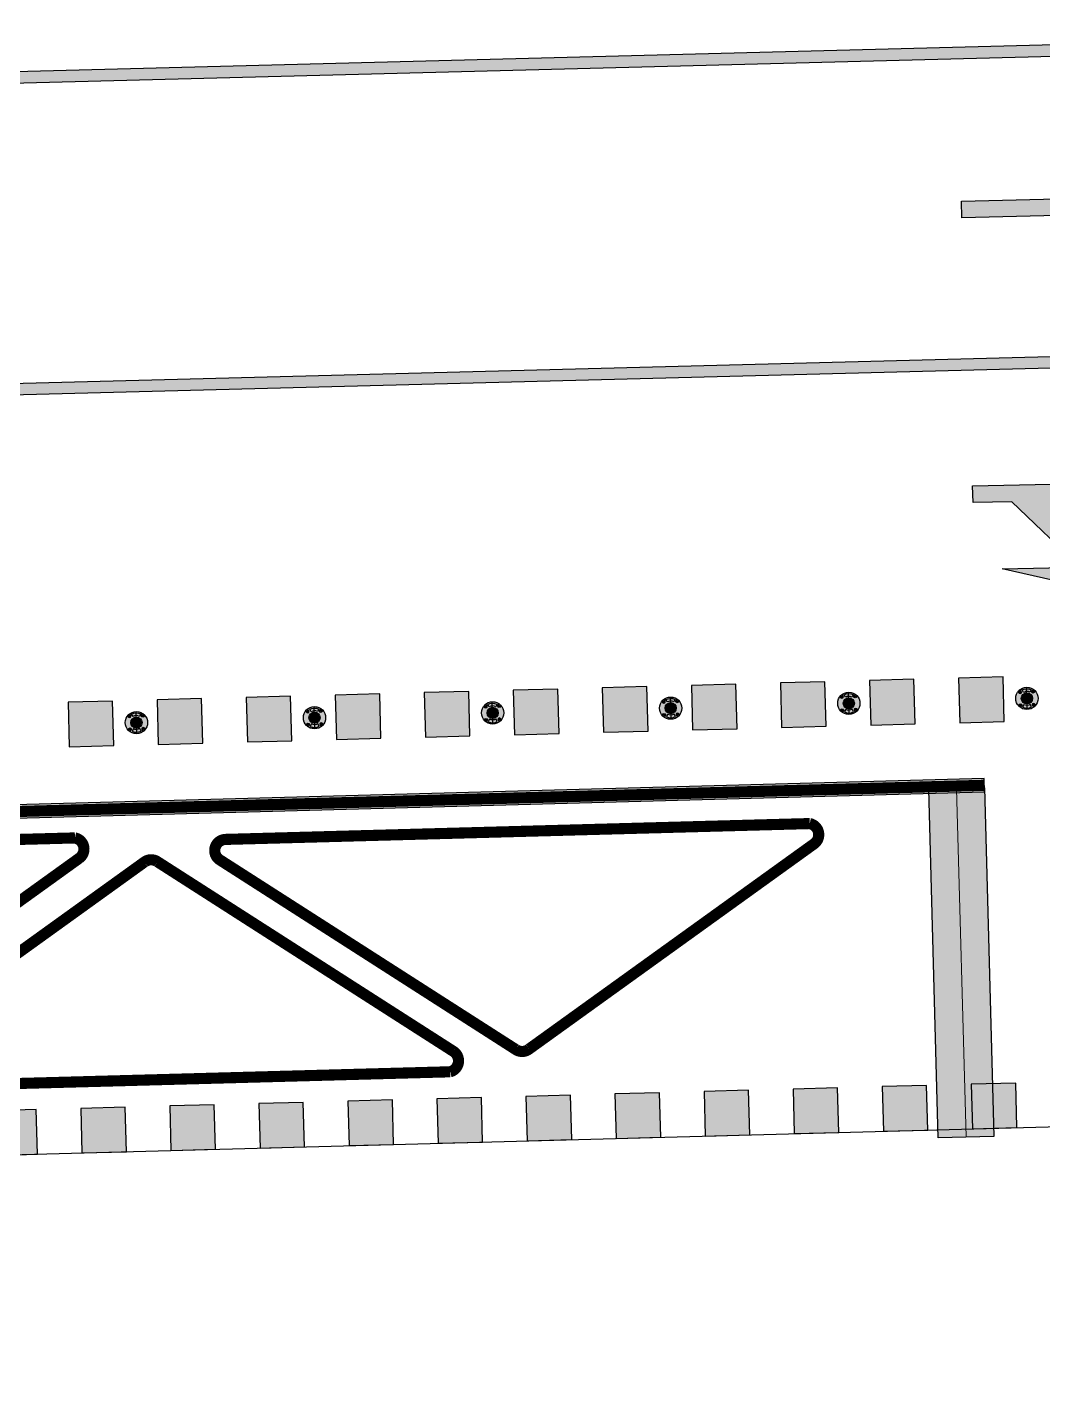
# Model space of a CAD drawing. Header units: metres. Extents: x 668617 to 675126, y 2286318 to 2293677.
# Drawn here: x 669579.27 to 669588.39, y 2287211.24 to 2287223.46 of the extents above; entities that cross this region are included whole.
import ezdxf

# ---------------------------------------------------------------- set-up
doc = ezdxf.new("R2010")
doc.units = ezdxf.units.M
doc.header["$MEASUREMENT"] = 0
for name, color, linetype in [('DMTG-B-CuadrosVerdes', 94, 'Continuous'), ('DMTG-M-VIALETON', 92, 'Continuous'), ('DMTG-PB-BANQUETAS', 251, 'Continuous'), ('DMTG-SH-FLECHA FRENTE', 252, 'Continuous'), ('DMTG-SH-FLECHA FRENTE DERECHA', 252, 'Continuous'), ('DMTG-SH-LINEA DISCONTINUA', 252, 'Continuous'), ('DMTG-SH-PARADA', 252, 'Continuous')]:
    doc.layers.add(name, color=color, linetype=linetype)

# ---------------------------------------------------------------- blocks, each defined once
blk = doc.blocks.new('*U207')
h = blk.add_hatch(color=252)
h.dxf.hatch_style = 1
h.paths.add_polyline_path([(-3.215, -19.968), (-3.095, -19.968), (-3.095, -5.468), (-3.133, -5.468), (-3.133, -4.969), (-3.215, -4.969)])
h = blk.add_hatch(color=252)
h.dxf.hatch_style = 1
h.paths.add_polyline_path([(0, -5.468), (0, -4.968), (-3.133, -4.968), (-3.133, -5.468)])
at = {"color": 252, "lineweight": 0}
for points in [[(-3.215, -4.969), (-3.215, -19.968)], [(-3.095, -4.969), (-3.095, -19.968)], [(0, -5.218), (-3.133, -5.218)]]:
    blk.add_lwpolyline(points, dxfattribs=at)
at = {"color": 252}
for points in [[(-3.095, -4.969), (-3.215, -4.969), (-3.215, -19.968), (-3.095, -19.968), (-3.095, -4.969)], [(0, -4.968), (0, -5.468), (-3.133, -5.468), (-3.133, -4.968), (0, -4.968)]]:
    blk.add_lwpolyline(points, dxfattribs=at)
at = {"color": 252, "lineweight": 0, "const_width": 0.1}
blk.add_lwpolyline([(-3.155, -4.969), (-3.155, -19.968)], dxfattribs=at)
at = {"color": 252, "const_width": 0.1}
for points in [[(-2.671, -6.511, 0.64959), (-2.854, -6.545), (-2.854, -11.793, 0.740696), (-2.671, -11.849), (-0.897, -9.239, 0.325184), (-0.897, -9.121), (-2.671, -6.511)], [(-0.896, -9.8, -0.64959), (-0.713, -9.834), (-0.713, -15.082, -0.740696), (-0.896, -15.138), (-2.67, -12.528, -0.325184), (-2.67, -12.41), (-0.896, -9.8)], [(-2.721, -13.111, 0.64959), (-2.904, -13.145), (-2.904, -18.393, 0.740696), (-2.721, -18.449), (-0.947, -15.839, 0.325184), (-0.947, -15.721), (-2.721, -13.111)]]:
    blk.add_lwpolyline(points, format="xyb", dxfattribs=at)
blk = doc.blocks.new('*U82')
blk.add_hatch(color=252).paths.add_polyline_path([(0, -0.05), (45, -0.05), (45, 0.05), (0, 0.05)])
blk.add_lwpolyline([(0, -0.05), (45, -0.05), (45, 0.05), (0, 0.05)], close=True)
blk = doc.blocks.new('*U60')
blk.add_hatch(color=252).paths.add_polyline_path([(-2.063, 9.788), (-2.438, 7.738), (-2.138, 7.738), (-2.138, 4.788), (-1.988, 4.788), (-1.988, 7.738), (-1.688, 7.738)])
at = {"color": 252}
blk.add_lwpolyline([(-2.063, 9.788), (-2.438, 7.738), (-2.138, 7.738), (-2.138, 4.788), (-1.988, 4.788), (-1.988, 7.738), (-1.688, 7.738), (-2.063, 9.788)], dxfattribs=at)
blk = doc.blocks.new('*U202')
blk.add_hatch(color=252).paths.add_polyline_path([(-2.662, 3.112), (-2.662, 2.762), (-2.812, 2.762), (-2.812, 5.712), (-3.112, 5.712), (-2.737, 7.762), (-2.362, 5.712), (-2.662, 5.712), (-2.662, 4.112), (-2.062, 4.712), (-2.062, 5.512), (-1.762, 4.212), (-2.062, 3.012), (-2.062, 3.712)])
at = {"color": 252}
blk.add_lwpolyline([(-2.662, 3.112), (-2.662, 2.762), (-2.812, 2.762), (-2.812, 5.712), (-3.112, 5.712), (-2.737, 7.762), (-2.362, 5.712), (-2.662, 5.712), (-2.662, 4.112), (-2.062, 4.712), (-2.062, 5.512), (-1.762, 4.212), (-2.062, 3.012), (-2.062, 3.712)], close=True, dxfattribs=at)
blk = doc.blocks.new('*U139')
h = blk.add_hatch(color=256)
h.dxf.hatch_style = 1
h.paths.add_polyline_path([(19.988, 3.633), (20.388, 3.633), (20.388, 4.033), (19.988, 4.033)])
h = blk.add_hatch(color=256)
h.dxf.hatch_style = 1
h.paths.add_polyline_path([(19.988, 3.633), (20.388, 3.633), (20.388, 4.033), (19.988, 4.033)])
h = blk.add_hatch(color=256)
h.dxf.hatch_style = 1
h.paths.add_polyline_path([(20.788, 3.632), (21.188, 3.632), (21.188, 4.032), (20.788, 4.032)])
h = blk.add_hatch(color=256)
h.dxf.hatch_style = 1
h.paths.add_polyline_path([(20.788, 3.632), (21.188, 3.632), (21.188, 4.032), (20.788, 4.032)])
h = blk.add_hatch(color=256)
h.dxf.hatch_style = 1
h.paths.add_polyline_path([(21.588, 3.632), (21.988, 3.631), (21.988, 4.031), (21.588, 4.032)])
h = blk.add_hatch(color=256)
h.dxf.hatch_style = 1
h.paths.add_polyline_path([(21.588, 3.632), (21.988, 3.631), (21.988, 4.031), (21.588, 4.032)])
h = blk.add_hatch(color=256)
h.dxf.hatch_style = 1
h.paths.add_polyline_path([(22.388, 3.631), (22.788, 3.631), (22.788, 4.031), (22.388, 4.031)])
h = blk.add_hatch(color=256)
h.dxf.hatch_style = 1
h.paths.add_polyline_path([(22.388, 3.631), (22.788, 3.631), (22.788, 4.031), (22.388, 4.031)])
h = blk.add_hatch(color=256)
h.dxf.hatch_style = 1
h.paths.add_polyline_path([(23.188, 3.63), (23.588, 3.63), (23.588, 4.03), (23.188, 4.03)])
h = blk.add_hatch(color=256)
h.dxf.hatch_style = 1
h.paths.add_polyline_path([(23.188, 3.63), (23.588, 3.63), (23.588, 4.03), (23.188, 4.03)])
h = blk.add_hatch(color=256)
h.dxf.hatch_style = 1
h.paths.add_polyline_path([(23.988, 3.63), (24.388, 3.629), (24.388, 4.029), (23.988, 4.03)])
h = blk.add_hatch(color=256)
h.dxf.hatch_style = 1
h.paths.add_polyline_path([(23.988, 3.63), (24.388, 3.629), (24.388, 4.029), (23.988, 4.03)])
h = blk.add_hatch(color=256)
h.dxf.hatch_style = 1
h.paths.add_polyline_path([(24.788, 3.629), (25.188, 3.629), (25.188, 4.029), (24.788, 4.029)])
h = blk.add_hatch(color=256)
h.dxf.hatch_style = 1
h.paths.add_polyline_path([(24.788, 3.629), (25.188, 3.629), (25.188, 4.029), (24.788, 4.029)])
h = blk.add_hatch(color=256)
h.dxf.hatch_style = 1
h.paths.add_polyline_path([(25.588, 3.628), (25.988, 3.628), (25.988, 4.028), (25.588, 4.028)])
h = blk.add_hatch(color=256)
h.dxf.hatch_style = 1
h.paths.add_polyline_path([(25.588, 3.628), (25.988, 3.628), (25.988, 4.028), (25.588, 4.028)])
h = blk.add_hatch(color=256)
h.dxf.hatch_style = 1
h.paths.add_polyline_path([(26.388, 3.628), (26.788, 3.627), (26.788, 4.027), (26.388, 4.028)])
h = blk.add_hatch(color=256)
h.dxf.hatch_style = 1
h.paths.add_polyline_path([(26.388, 3.628), (26.788, 3.627), (26.788, 4.027), (26.388, 4.028)])
h = blk.add_hatch(color=256)
h.dxf.hatch_style = 1
h.paths.add_polyline_path([(27.188, 3.627), (27.588, 3.627), (27.588, 4.027), (27.188, 4.027)])
h = blk.add_hatch(color=256)
h.dxf.hatch_style = 1
h.paths.add_polyline_path([(27.188, 3.627), (27.588, 3.627), (27.588, 4.027), (27.188, 4.027)])
h = blk.add_hatch(color=256)
h.dxf.hatch_style = 1
h.paths.add_polyline_path([(27.988, 3.626), (28.388, 3.626), (28.388, 4.026), (27.988, 4.026)])
h = blk.add_hatch(color=256)
h.dxf.hatch_style = 1
h.paths.add_polyline_path([(27.988, 3.626), (28.388, 3.626), (28.388, 4.026), (27.988, 4.026)])
h = blk.add_hatch(color=256)
h.dxf.hatch_style = 1
h.paths.add_polyline_path([(19.2, -0.016), (19.6, -0.016), (19.6, 0.384), (19.2, 0.384)])
h = blk.add_hatch(color=256)
h.dxf.hatch_style = 1
h.paths.add_polyline_path([(19.2, -0.016), (19.6, -0.016), (19.6, 0.384), (19.2, 0.384)])
h = blk.add_hatch(color=256)
h.dxf.hatch_style = 1
h.paths.add_polyline_path([(20, -0.016), (20.4, -0.017), (20.4, 0.383), (20, 0.384)])
h = blk.add_hatch(color=256)
h.dxf.hatch_style = 1
h.paths.add_polyline_path([(20, -0.016), (20.4, -0.017), (20.4, 0.383), (20, 0.384)])
h = blk.add_hatch(color=256)
h.dxf.hatch_style = 1
h.paths.add_polyline_path([(20.8, -0.017), (21.2, -0.017), (21.2, 0.383), (20.8, 0.383)])
h = blk.add_hatch(color=256)
h.dxf.hatch_style = 1
h.paths.add_polyline_path([(20.8, -0.017), (21.2, -0.017), (21.2, 0.383), (20.8, 0.383)])
h = blk.add_hatch(color=256)
h.dxf.hatch_style = 1
h.paths.add_polyline_path([(21.6, -0.018), (22, -0.018), (22, 0.382), (21.6, 0.382)])
h = blk.add_hatch(color=256)
h.dxf.hatch_style = 1
h.paths.add_polyline_path([(21.6, -0.018), (22, -0.018), (22, 0.382), (21.6, 0.382)])
h = blk.add_hatch(color=256)
h.dxf.hatch_style = 1
h.paths.add_polyline_path([(22.4, -0.018), (22.8, -0.019), (22.8, 0.381), (22.4, 0.382)])
h = blk.add_hatch(color=256)
h.dxf.hatch_style = 1
h.paths.add_polyline_path([(22.4, -0.018), (22.8, -0.019), (22.8, 0.381), (22.4, 0.382)])
h = blk.add_hatch(color=256)
h.dxf.hatch_style = 1
h.paths.add_polyline_path([(23.2, -0.019), (23.6, -0.019), (23.6, 0.381), (23.2, 0.381)])
h = blk.add_hatch(color=256)
h.dxf.hatch_style = 1
h.paths.add_polyline_path([(23.2, -0.019), (23.6, -0.019), (23.6, 0.381), (23.2, 0.381)])
h = blk.add_hatch(color=256)
h.dxf.hatch_style = 1
h.paths.add_polyline_path([(24, -0.02), (24.4, -0.02), (24.4, 0.38), (24, 0.38)])
h = blk.add_hatch(color=256)
h.dxf.hatch_style = 1
h.paths.add_polyline_path([(24, -0.02), (24.4, -0.02), (24.4, 0.38), (24, 0.38)])
h = blk.add_hatch(color=256)
h.dxf.hatch_style = 1
h.paths.add_polyline_path([(24.8, -0.02), (25.2, -0.021), (25.2, 0.379), (24.8, 0.38)])
h = blk.add_hatch(color=256)
h.dxf.hatch_style = 1
h.paths.add_polyline_path([(24.8, -0.02), (25.2, -0.021), (25.2, 0.379), (24.8, 0.38)])
h = blk.add_hatch(color=256)
h.dxf.hatch_style = 1
h.paths.add_polyline_path([(25.6, -0.021), (26, -0.021), (26, 0.379), (25.6, 0.379)])
h = blk.add_hatch(color=256)
h.dxf.hatch_style = 1
h.paths.add_polyline_path([(25.6, -0.021), (26, -0.021), (26, 0.379), (25.6, 0.379)])
h = blk.add_hatch(color=256)
h.dxf.hatch_style = 1
h.paths.add_polyline_path([(26.4, -0.022), (26.8, -0.022), (26.8, 0.378), (26.4, 0.378)])
h = blk.add_hatch(color=256)
h.dxf.hatch_style = 1
h.paths.add_polyline_path([(26.4, -0.022), (26.8, -0.022), (26.8, 0.378), (26.4, 0.378)])
h = blk.add_hatch(color=256)
h.dxf.hatch_style = 1
h.paths.add_polyline_path([(27.2, -0.022), (27.6, -0.023), (27.6, 0.377), (27.2, 0.378)])
h = blk.add_hatch(color=256)
h.dxf.hatch_style = 1
h.paths.add_polyline_path([(27.2, -0.022), (27.6, -0.023), (27.6, 0.377), (27.2, 0.378)])
h = blk.add_hatch(color=256)
h.dxf.hatch_style = 1
h.paths.add_polyline_path([(28, -0.023), (28.4, -0.023), (28.4, 0.377), (28, 0.377)])
h = blk.add_hatch(color=256)
h.dxf.hatch_style = 1
h.paths.add_polyline_path([(28, -0.023), (28.4, -0.023), (28.4, 0.377), (28, 0.377)])
for points in [[(19.988, 3.633), (20.388, 3.633), (20.388, 4.033), (19.988, 4.033)], [(19.988, 3.633), (20.388, 3.633), (20.388, 4.033), (19.988, 4.033)], [(20.788, 3.632), (21.188, 3.632), (21.188, 4.032), (20.788, 4.032)], [(20.788, 3.632), (21.188, 3.632), (21.188, 4.032), (20.788, 4.032)], [(21.588, 3.632), (21.988, 3.631), (21.988, 4.031), (21.588, 4.032)], [(21.588, 3.632), (21.988, 3.631), (21.988, 4.031), (21.588, 4.032)], [(22.388, 3.631), (22.788, 3.631), (22.788, 4.031), (22.388, 4.031)], [(22.388, 3.631), (22.788, 3.631), (22.788, 4.031), (22.388, 4.031)], [(23.188, 3.63), (23.588, 3.63), (23.588, 4.03), (23.188, 4.03)], [(23.188, 3.63), (23.588, 3.63), (23.588, 4.03), (23.188, 4.03)], [(23.988, 3.63), (24.388, 3.629), (24.388, 4.029), (23.988, 4.03)], [(23.988, 3.63), (24.388, 3.629), (24.388, 4.029), (23.988, 4.03)], [(24.788, 3.629), (25.188, 3.629), (25.188, 4.029), (24.788, 4.029)], [(24.788, 3.629), (25.188, 3.629), (25.188, 4.029), (24.788, 4.029)], [(25.588, 3.628), (25.988, 3.628), (25.988, 4.028), (25.588, 4.028)], [(25.588, 3.628), (25.988, 3.628), (25.988, 4.028), (25.588, 4.028)], [(26.388, 3.628), (26.788, 3.627), (26.788, 4.027), (26.388, 4.028)], [(26.388, 3.628), (26.788, 3.627), (26.788, 4.027), (26.388, 4.028)], [(27.188, 3.627), (27.588, 3.627), (27.588, 4.027), (27.188, 4.027)], [(27.188, 3.627), (27.588, 3.627), (27.588, 4.027), (27.188, 4.027)], [(27.988, 3.626), (28.388, 3.626), (28.388, 4.026), (27.988, 4.026)], [(27.988, 3.626), (28.388, 3.626), (28.388, 4.026), (27.988, 4.026)], [(19.2, -0.016), (19.6, -0.016), (19.6, 0.384), (19.2, 0.384)], [(19.2, -0.016), (19.6, -0.016), (19.6, 0.384), (19.2, 0.384)], [(20, -0.016), (20.4, -0.017), (20.4, 0.383), (20, 0.384)], [(20, -0.016), (20.4, -0.017), (20.4, 0.383), (20, 0.384)], [(20.8, -0.017), (21.2, -0.017), (21.2, 0.383), (20.8, 0.383)], [(20.8, -0.017), (21.2, -0.017), (21.2, 0.383), (20.8, 0.383)], [(21.6, -0.018), (22, -0.018), (22, 0.382), (21.6, 0.382)], [(21.6, -0.018), (22, -0.018), (22, 0.382), (21.6, 0.382)], [(22.4, -0.018), (22.8, -0.019), (22.8, 0.381), (22.4, 0.382)], [(22.4, -0.018), (22.8, -0.019), (22.8, 0.381), (22.4, 0.382)], [(23.2, -0.019), (23.6, -0.019), (23.6, 0.381), (23.2, 0.381)], [(23.2, -0.019), (23.6, -0.019), (23.6, 0.381), (23.2, 0.381)], [(24, -0.02), (24.4, -0.02), (24.4, 0.38), (24, 0.38)], [(24, -0.02), (24.4, -0.02), (24.4, 0.38), (24, 0.38)], [(24.8, -0.02), (25.2, -0.021), (25.2, 0.379), (24.8, 0.38)], [(24.8, -0.02), (25.2, -0.021), (25.2, 0.379), (24.8, 0.38)], [(25.6, -0.021), (26, -0.021), (26, 0.379), (25.6, 0.379)], [(25.6, -0.021), (26, -0.021), (26, 0.379), (25.6, 0.379)], [(26.4, -0.022), (26.8, -0.022), (26.8, 0.378), (26.4, 0.378)], [(26.4, -0.022), (26.8, -0.022), (26.8, 0.378), (26.4, 0.378)], [(27.2, -0.022), (27.6, -0.023), (27.6, 0.377), (27.2, 0.378)], [(27.2, -0.022), (27.6, -0.023), (27.6, 0.377), (27.2, 0.378)], [(28, -0.023), (28.4, -0.023), (28.4, 0.377), (28, 0.377)], [(28, -0.023), (28.4, -0.023), (28.4, 0.377), (28, 0.377)]]:
    blk.add_lwpolyline(points, close=True)
blk = doc.blocks.new('*U211')
at = {"true_color": 0x58ba48}
h = blk.add_hatch(color=85, dxfattribs=at)
h.dxf.hatch_style = 1
h.paths.add_polyline_path([(50.1, 12.331, 1), (50.2, 12.331, 1)], flags=0)
h.paths.add_polyline_path([(50.099, 12.399), (50.088, 12.41, 0.062746), (50.071, 12.393), (50.081, 12.382, 0.413879), (50.099, 12.382, 0.414549)], flags=17)
h.paths.add_polyline_path([(50.096, 12.391, -1), (50.084, 12.391, -1)], flags=16)
h.paths.add_polyline_path([(50.1, 12.331, 1), (50.2, 12.331, 1)], flags=16)
h.paths.add_polyline_path([(50.211, 12.41), (50.2, 12.399, 0.413879), (50.2, 12.382, 0.414549), (50.218, 12.382), (50.229, 12.392, 0.062746)], flags=17)
h.paths.add_polyline_path([(50.215, 12.39, -1), (50.203, 12.39, -1)], flags=16)
h.paths.add_polyline_path([(50.229, 12.27), (50.218, 12.281, 0.413879), (50.2, 12.281, 0.414549), (50.2, 12.263), (50.211, 12.252, 0.062746)], flags=17)
h.paths.add_polyline_path([(50.203, 12.272, -1), (50.215, 12.272, -1)], flags=16)
h.paths.add_polyline_path([(50.099, 12.281, 0.414549), (50.081, 12.281), (50.071, 12.27, 0.062746), (50.088, 12.252), (50.099, 12.263, 0.413879)], flags=17)
h.paths.add_polyline_path([(50.084, 12.272, -1), (50.096, 12.272, -1)], flags=16)
h.paths.add_polyline_path([(50.229, 12.392), (50.218, 12.382, -0.414549), (50.2, 12.382, -0.413879), (50.2, 12.399), (50.211, 12.41, 0.342564), (50.088, 12.41), (50.099, 12.399, -0.414549), (50.099, 12.382, -0.413879), (50.081, 12.382), (50.071, 12.393, 0.166532), (50.05, 12.331, 0.166532), (50.071, 12.27), (50.081, 12.281, -0.414549), (50.099, 12.281, -0.413879), (50.099, 12.263), (50.088, 12.252, 0.342564), (50.211, 12.252), (50.2, 12.263, -0.414549), (50.2, 12.281, -0.413879), (50.218, 12.281), (50.229, 12.27, 0.166532), (50.25, 12.331, 0.166532)])
h.paths.add_polyline_path([(50.2, 12.331, -1), (50.1, 12.331, -1)], flags=0)
h.paths.add_polyline_path([(50.179, 12.386, 0.245947), (50.121, 12.387), (50.109, 12.409, -0.245947), (50.19, 12.409)], flags=16)
h.paths.add_polyline_path([(50.179, 12.276), (50.19, 12.254, -0.245947), (50.109, 12.254), (50.121, 12.276, 0.245947)], flags=16)
h = blk.add_hatch(color=85, dxfattribs=at)
h.dxf.hatch_style = 1
h.paths.add_polyline_path([(50.1, 12.331, 1), (50.2, 12.331, 1)])
at = {"true_color": 0xc7c8ca}
h = blk.add_hatch(color=9, dxfattribs=at)
h.dxf.hatch_style = 1
h.paths.add_polyline_path([(50.19, 12.409, 0.245947), (50.109, 12.409), (50.121, 12.387, -0.245947), (50.179, 12.386)])
h.paths.add_polyline_path([(50.19, 12.254), (50.179, 12.276, -0.245947), (50.121, 12.276), (50.109, 12.254, 0.245947)])
at = {"true_color": 0x58ba48}
h = blk.add_hatch(color=85, dxfattribs=at)
h.dxf.hatch_style = 1
h.paths.add_polyline_path([(51.7, 12.33, 1), (51.8, 12.33, 1)], flags=0)
h.paths.add_polyline_path([(51.699, 12.398), (51.688, 12.409, 0.062746), (51.671, 12.391), (51.681, 12.38, 0.413879), (51.699, 12.38, 0.414549)], flags=17)
h.paths.add_polyline_path([(51.696, 12.389, -1), (51.684, 12.389, -1)], flags=16)
h.paths.add_polyline_path([(51.7, 12.33, 1), (51.8, 12.33, 1)], flags=16)
h.paths.add_polyline_path([(51.811, 12.409), (51.8, 12.398, 0.413879), (51.8, 12.38, 0.414549), (51.818, 12.38), (51.829, 12.391, 0.062746)], flags=17)
h.paths.add_polyline_path([(51.815, 12.389, -1), (51.803, 12.389, -1)], flags=16)
h.paths.add_polyline_path([(51.829, 12.268), (51.818, 12.279, 0.413879), (51.8, 12.279, 0.414549), (51.8, 12.262), (51.811, 12.251, 0.062746)], flags=17)
h.paths.add_polyline_path([(51.803, 12.27, -1), (51.815, 12.27, -1)], flags=16)
h.paths.add_polyline_path([(51.699, 12.279, 0.414549), (51.681, 12.279), (51.671, 12.269, 0.062746), (51.688, 12.251), (51.699, 12.262, 0.413879)], flags=17)
h.paths.add_polyline_path([(51.684, 12.271, -1), (51.696, 12.271, -1)], flags=16)
h.paths.add_polyline_path([(51.829, 12.391), (51.818, 12.38, -0.414549), (51.8, 12.38, -0.413879), (51.8, 12.398), (51.811, 12.409, 0.342564), (51.688, 12.409), (51.699, 12.398, -0.414549), (51.699, 12.38, -0.413879), (51.681, 12.38), (51.671, 12.391, 0.166532), (51.65, 12.33, 0.166532), (51.671, 12.269), (51.681, 12.279, -0.414549), (51.699, 12.279, -0.413879), (51.699, 12.262), (51.688, 12.251, 0.342564), (51.811, 12.251), (51.8, 12.262, -0.414549), (51.8, 12.279, -0.413879), (51.818, 12.279), (51.829, 12.268, 0.166532), (51.85, 12.33, 0.166532)])
h.paths.add_polyline_path([(51.8, 12.33, -1), (51.7, 12.33, -1)], flags=0)
h.paths.add_polyline_path([(51.779, 12.385, 0.245947), (51.721, 12.385), (51.709, 12.407, -0.245947), (51.79, 12.407)], flags=16)
h.paths.add_polyline_path([(51.779, 12.274), (51.79, 12.252, -0.245947), (51.709, 12.252), (51.721, 12.275, 0.245947)], flags=16)
h = blk.add_hatch(color=85, dxfattribs=at)
h.dxf.hatch_style = 1
h.paths.add_polyline_path([(51.7, 12.33, 1), (51.8, 12.33, 1)])
at = {"true_color": 0xc7c8ca}
h = blk.add_hatch(color=9, dxfattribs=at)
h.dxf.hatch_style = 1
h.paths.add_polyline_path([(51.79, 12.407, 0.245947), (51.709, 12.407), (51.721, 12.385, -0.245947), (51.779, 12.385)])
h.paths.add_polyline_path([(51.79, 12.252), (51.779, 12.274, -0.245947), (51.721, 12.275), (51.709, 12.252, 0.245947)])
at = {"true_color": 0x58ba48}
h = blk.add_hatch(color=85, dxfattribs=at)
h.dxf.hatch_style = 1
h.paths.add_polyline_path([(53.3, 12.329, 1), (53.4, 12.329, 1)], flags=0)
h.paths.add_polyline_path([(53.299, 12.397), (53.288, 12.408, 0.062746), (53.271, 12.39), (53.281, 12.379, 0.413879), (53.299, 12.379, 0.414549)], flags=17)
h.paths.add_polyline_path([(53.296, 12.388, -1), (53.284, 12.388, -1)], flags=16)
h.paths.add_polyline_path([(53.3, 12.329, 1), (53.4, 12.329, 1)], flags=16)
h.paths.add_polyline_path([(53.411, 12.408), (53.4, 12.397, 0.413879), (53.4, 12.379, 0.414549), (53.418, 12.379), (53.429, 12.39, 0.062746)], flags=17)
h.paths.add_polyline_path([(53.415, 12.388, -1), (53.403, 12.388, -1)], flags=16)
h.paths.add_polyline_path([(53.429, 12.267), (53.418, 12.278, 0.413879), (53.4, 12.278, 0.414549), (53.4, 12.26), (53.411, 12.25, 0.062746)], flags=17)
h.paths.add_polyline_path([(53.403, 12.269, -1), (53.415, 12.269, -1)], flags=16)
h.paths.add_polyline_path([(53.299, 12.278, 0.414549), (53.281, 12.278), (53.271, 12.267, 0.062746), (53.288, 12.25), (53.299, 12.26, 0.413879)], flags=17)
h.paths.add_polyline_path([(53.284, 12.269, -1), (53.296, 12.269, -1)], flags=16)
h.paths.add_polyline_path([(53.429, 12.39), (53.418, 12.379, -0.414549), (53.4, 12.379, -0.413879), (53.4, 12.397), (53.411, 12.408, 0.342564), (53.288, 12.408), (53.299, 12.397, -0.414549), (53.299, 12.379, -0.413879), (53.281, 12.379), (53.271, 12.39, 0.166532), (53.25, 12.329, 0.166532), (53.271, 12.267), (53.281, 12.278, -0.414549), (53.299, 12.278, -0.413879), (53.299, 12.26), (53.288, 12.25, 0.342564), (53.411, 12.25), (53.4, 12.26, -0.414549), (53.4, 12.278, -0.413879), (53.418, 12.278), (53.429, 12.267, 0.166532), (53.45, 12.329, 0.166532)])
h.paths.add_polyline_path([(53.4, 12.329, -1), (53.3, 12.329, -1)], flags=0)
h.paths.add_polyline_path([(53.379, 12.384, 0.245947), (53.321, 12.384), (53.309, 12.406, -0.245947), (53.39, 12.406)], flags=16)
h.paths.add_polyline_path([(53.379, 12.273), (53.39, 12.251, -0.245947), (53.309, 12.251), (53.321, 12.273, 0.245947)], flags=16)
h = blk.add_hatch(color=85, dxfattribs=at)
h.dxf.hatch_style = 1
h.paths.add_polyline_path([(53.3, 12.329, 1), (53.4, 12.329, 1)])
at = {"true_color": 0xc7c8ca}
h = blk.add_hatch(color=9, dxfattribs=at)
h.dxf.hatch_style = 1
h.paths.add_polyline_path([(53.39, 12.406, 0.245947), (53.309, 12.406), (53.321, 12.384, -0.245947), (53.379, 12.384)])
h.paths.add_polyline_path([(53.39, 12.251), (53.379, 12.273, -0.245947), (53.321, 12.273), (53.309, 12.251, 0.245947)])
at = {"true_color": 0x58ba48}
h = blk.add_hatch(color=85, dxfattribs=at)
h.dxf.hatch_style = 1
h.paths.add_polyline_path([(54.9, 12.327, 1), (55, 12.327, 1)], flags=0)
h.paths.add_polyline_path([(54.899, 12.396), (54.888, 12.406, 0.062746), (54.871, 12.389), (54.881, 12.378, 0.413879), (54.899, 12.378, 0.414549)], flags=17)
h.paths.add_polyline_path([(54.896, 12.387, -1), (54.884, 12.387, -1)], flags=16)
h.paths.add_polyline_path([(54.9, 12.327, 1), (55, 12.327, 1)], flags=16)
h.paths.add_polyline_path([(55.011, 12.406), (55, 12.395, 0.413879), (55, 12.378, 0.414549), (55.018, 12.378), (55.029, 12.389, 0.062746)], flags=17)
h.paths.add_polyline_path([(55.015, 12.387, -1), (55.003, 12.387, -1)], flags=16)
h.paths.add_polyline_path([(55.029, 12.266), (55.018, 12.277, 0.413879), (55, 12.277, 0.414549), (55, 12.259), (55.011, 12.248, 0.062746)], flags=17)
h.paths.add_polyline_path([(55.003, 12.268, -1), (55.015, 12.268, -1)], flags=16)
h.paths.add_polyline_path([(54.899, 12.277, 0.414549), (54.881, 12.277), (54.871, 12.266, 0.062746), (54.888, 12.248), (54.899, 12.259, 0.413879)], flags=17)
h.paths.add_polyline_path([(54.884, 12.268, -1), (54.896, 12.268, -1)], flags=16)
h.paths.add_polyline_path([(55.029, 12.389), (55.018, 12.378, -0.414549), (55, 12.378, -0.413879), (55, 12.395), (55.011, 12.406, 0.342564), (54.888, 12.406), (54.899, 12.396, -0.414549), (54.899, 12.378, -0.413879), (54.881, 12.378), (54.871, 12.389, 0.166532), (54.85, 12.327, 0.166532), (54.871, 12.266), (54.881, 12.277, -0.414549), (54.899, 12.277, -0.413879), (54.899, 12.259), (54.888, 12.248, 0.342564), (55.011, 12.248), (55, 12.259, -0.414549), (55, 12.277, -0.413879), (55.018, 12.277), (55.029, 12.266, 0.166532), (55.05, 12.327, 0.166532)])
h.paths.add_polyline_path([(55, 12.327, -1), (54.9, 12.327, -1)], flags=0)
h.paths.add_polyline_path([(54.979, 12.383, 0.245947), (54.921, 12.383), (54.909, 12.405, -0.245947), (54.99, 12.405)], flags=16)
h.paths.add_polyline_path([(54.979, 12.272), (54.99, 12.25, -0.245947), (54.909, 12.25), (54.921, 12.272, 0.245947)], flags=16)
h = blk.add_hatch(color=85, dxfattribs=at)
h.dxf.hatch_style = 1
h.paths.add_polyline_path([(54.9, 12.327, 1), (55, 12.327, 1)])
at = {"true_color": 0xc7c8ca}
h = blk.add_hatch(color=9, dxfattribs=at)
h.dxf.hatch_style = 1
h.paths.add_polyline_path([(54.99, 12.405, 0.245947), (54.909, 12.405), (54.921, 12.383, -0.245947), (54.979, 12.383)])
h.paths.add_polyline_path([(54.99, 12.25), (54.979, 12.272, -0.245947), (54.921, 12.272), (54.909, 12.25, 0.245947)])
at = {"true_color": 0x58ba48}
h = blk.add_hatch(color=85, dxfattribs=at)
h.dxf.hatch_style = 1
h.paths.add_polyline_path([(56.5, 12.326, 1), (56.6, 12.326, 1)], flags=0)
h.paths.add_polyline_path([(56.499, 12.394), (56.488, 12.405, 0.062746), (56.471, 12.387), (56.481, 12.377, 0.413879), (56.499, 12.377, 0.414549)], flags=17)
h.paths.add_polyline_path([(56.496, 12.385, -1), (56.484, 12.385, -1)], flags=16)
h.paths.add_polyline_path([(56.5, 12.326, 1), (56.6, 12.326, 1)], flags=16)
h.paths.add_polyline_path([(56.611, 12.405), (56.6, 12.394, 0.413879), (56.6, 12.377, 0.414549), (56.618, 12.377), (56.629, 12.387, 0.062746)], flags=17)
h.paths.add_polyline_path([(56.615, 12.385, -1), (56.603, 12.385, -1)], flags=16)
h.paths.add_polyline_path([(56.629, 12.265), (56.618, 12.275, 0.413879), (56.6, 12.275, 0.414549), (56.6, 12.258), (56.611, 12.247, 0.062746)], flags=17)
h.paths.add_polyline_path([(56.603, 12.267, -1), (56.615, 12.267, -1)], flags=16)
h.paths.add_polyline_path([(56.499, 12.275, 0.414549), (56.481, 12.275), (56.471, 12.265, 0.062746), (56.488, 12.247), (56.499, 12.258, 0.413879)], flags=17)
h.paths.add_polyline_path([(56.484, 12.267, -1), (56.496, 12.267, -1)], flags=16)
h.paths.add_polyline_path([(56.629, 12.387), (56.618, 12.377, -0.414549), (56.6, 12.377, -0.413879), (56.6, 12.394), (56.611, 12.405, 0.342564), (56.488, 12.405), (56.499, 12.394, -0.414549), (56.499, 12.377, -0.413879), (56.481, 12.377), (56.471, 12.387, 0.166532), (56.45, 12.326, 0.166532), (56.471, 12.265), (56.481, 12.275, -0.414549), (56.499, 12.275, -0.413879), (56.499, 12.258), (56.488, 12.247, 0.342564), (56.611, 12.247), (56.6, 12.258, -0.414549), (56.6, 12.275, -0.413879), (56.618, 12.275), (56.629, 12.265, 0.166532), (56.65, 12.326, 0.166532)])
h.paths.add_polyline_path([(56.6, 12.326, -1), (56.5, 12.326, -1)], flags=0)
h.paths.add_polyline_path([(56.579, 12.381, 0.245947), (56.521, 12.381), (56.509, 12.404, -0.245947), (56.59, 12.403)], flags=16)
h.paths.add_polyline_path([(56.579, 12.271), (56.59, 12.248, -0.245947), (56.509, 12.249), (56.521, 12.271, 0.245947)], flags=16)
h = blk.add_hatch(color=85, dxfattribs=at)
h.dxf.hatch_style = 1
h.paths.add_polyline_path([(56.5, 12.326, 1), (56.6, 12.326, 1)])
at = {"true_color": 0xc7c8ca}
h = blk.add_hatch(color=9, dxfattribs=at)
h.dxf.hatch_style = 1
h.paths.add_polyline_path([(56.59, 12.403, 0.245947), (56.509, 12.404), (56.521, 12.381, -0.245947), (56.579, 12.381)])
h.paths.add_polyline_path([(56.59, 12.248), (56.579, 12.271, -0.245947), (56.521, 12.271), (56.509, 12.249, 0.245947)])
at = {"true_color": 0x58ba48}
h = blk.add_hatch(color=85, dxfattribs=at)
h.dxf.hatch_style = 1
h.paths.add_polyline_path([(58.1, 12.325, 1), (58.2, 12.325, 1)], flags=0)
h.paths.add_polyline_path([(58.099, 12.393), (58.088, 12.404, 0.062746), (58.071, 12.386), (58.081, 12.375, 0.413879), (58.099, 12.375, 0.414549)], flags=17)
h.paths.add_polyline_path([(58.096, 12.384, -1), (58.084, 12.384, -1)], flags=16)
h.paths.add_polyline_path([(58.1, 12.325, 1), (58.2, 12.325, 1)], flags=16)
h.paths.add_polyline_path([(58.211, 12.404), (58.2, 12.393, 0.413879), (58.2, 12.375, 0.414549), (58.218, 12.375), (58.229, 12.386, 0.062746)], flags=17)
h.paths.add_polyline_path([(58.215, 12.384, -1), (58.203, 12.384, -1)], flags=16)
h.paths.add_polyline_path([(58.229, 12.263), (58.218, 12.274, 0.413879), (58.2, 12.274, 0.414549), (58.2, 12.256), (58.211, 12.246, 0.062746)], flags=17)
h.paths.add_polyline_path([(58.203, 12.265, -1), (58.215, 12.265, -1)], flags=16)
h.paths.add_polyline_path([(58.099, 12.274, 0.414549), (58.081, 12.274), (58.071, 12.263, 0.062746), (58.088, 12.246), (58.099, 12.257, 0.413879)], flags=17)
h.paths.add_polyline_path([(58.084, 12.265, -1), (58.096, 12.265, -1)], flags=16)
h.paths.add_polyline_path([(58.229, 12.386), (58.218, 12.375, -0.414549), (58.2, 12.375, -0.413879), (58.2, 12.393), (58.211, 12.404, 0.342564), (58.088, 12.404), (58.099, 12.393, -0.414549), (58.099, 12.375, -0.413879), (58.081, 12.375), (58.071, 12.386, 0.166532), (58.05, 12.325, 0.166532), (58.071, 12.263), (58.081, 12.274, -0.414549), (58.099, 12.274, -0.413879), (58.099, 12.257), (58.088, 12.246, 0.342564), (58.211, 12.246), (58.2, 12.256, -0.414549), (58.2, 12.274, -0.413879), (58.218, 12.274), (58.229, 12.263, 0.166532), (58.25, 12.325, 0.166532)])
h.paths.add_polyline_path([(58.2, 12.325, -1), (58.1, 12.325, -1)], flags=0)
h.paths.add_polyline_path([(58.179, 12.38, 0.245947), (58.121, 12.38), (58.109, 12.402, -0.245947), (58.19, 12.402)], flags=16)
h.paths.add_polyline_path([(58.179, 12.269), (58.19, 12.247, -0.245947), (58.109, 12.247), (58.121, 12.269, 0.245947)], flags=16)
h = blk.add_hatch(color=85, dxfattribs=at)
h.dxf.hatch_style = 1
h.paths.add_polyline_path([(58.1, 12.325, 1), (58.2, 12.325, 1)])
at = {"true_color": 0xc7c8ca}
h = blk.add_hatch(color=9, dxfattribs=at)
h.dxf.hatch_style = 1
h.paths.add_polyline_path([(58.19, 12.402, 0.245947), (58.109, 12.402), (58.121, 12.38, -0.245947), (58.179, 12.38)])
h.paths.add_polyline_path([(58.19, 12.247), (58.179, 12.269, -0.245947), (58.121, 12.269), (58.109, 12.247, 0.245947)])
at = {"color": 18, "true_color": 0x000000}
for points in [[(50.099, 12.399), (50.088, 12.41, 0.062746), (50.071, 12.393), (50.081, 12.382, 0.413879), (50.099, 12.382, 0.414549)], [(50.19, 12.409), (50.179, 12.386, 0.245947), (50.121, 12.387), (50.109, 12.409, -0.245947)], [(50.2, 12.399), (50.211, 12.41, -0.062746), (50.229, 12.392), (50.218, 12.382, -0.413879), (50.2, 12.382, -0.414549)], [(51.699, 12.398), (51.688, 12.409, 0.062746), (51.671, 12.391), (51.681, 12.38, 0.413879), (51.699, 12.38, 0.414549)], [(51.79, 12.407), (51.779, 12.385, 0.245947), (51.721, 12.385), (51.709, 12.407, -0.245947)], [(51.8, 12.398), (51.811, 12.409, -0.062746), (51.829, 12.391), (51.818, 12.38, -0.413879), (51.8, 12.38, -0.414549)], [(53.299, 12.397), (53.288, 12.408, 0.062746), (53.271, 12.39), (53.281, 12.379, 0.413879), (53.299, 12.379, 0.414549)], [(53.39, 12.406), (53.379, 12.384, 0.245947), (53.321, 12.384), (53.309, 12.406, -0.245947)], [(53.4, 12.397), (53.411, 12.408, -0.062746), (53.429, 12.39), (53.418, 12.379, -0.413879), (53.4, 12.379, -0.414549)], [(54.899, 12.396), (54.888, 12.406, 0.062746), (54.871, 12.389), (54.881, 12.378, 0.413879), (54.899, 12.378, 0.414549)], [(54.99, 12.405), (54.979, 12.383, 0.245947), (54.921, 12.383), (54.909, 12.405, -0.245947)], [(55, 12.396), (55.011, 12.406, -0.062746), (55.029, 12.389), (55.018, 12.378, -0.413879), (55, 12.378, -0.414549)], [(56.499, 12.394), (56.488, 12.405, 0.062746), (56.471, 12.387), (56.481, 12.377, 0.413879), (56.499, 12.377, 0.414549)], [(56.59, 12.403), (56.579, 12.381, 0.245947), (56.521, 12.381), (56.509, 12.404, -0.245947)], [(56.6, 12.394), (56.611, 12.405, -0.062746), (56.629, 12.387), (56.618, 12.377, -0.413879), (56.6, 12.377, -0.414549)], [(58.099, 12.393), (58.088, 12.404, 0.062746), (58.071, 12.386), (58.081, 12.375, 0.413879), (58.099, 12.375, 0.414549)], [(58.19, 12.402), (58.179, 12.38, 0.245947), (58.121, 12.38), (58.109, 12.402, -0.245947)], [(58.2, 12.393), (58.211, 12.404, -0.062746), (58.229, 12.386), (58.218, 12.375, -0.413879), (58.2, 12.375, -0.414549)], [(50.099, 12.263), (50.088, 12.252, -0.062746), (50.071, 12.27), (50.081, 12.281, -0.413879), (50.099, 12.281, -0.414549)], [(50.19, 12.254), (50.179, 12.276, -0.245947), (50.121, 12.276), (50.109, 12.254, 0.245947)], [(50.2, 12.263), (50.211, 12.252, 0.062746), (50.229, 12.27), (50.218, 12.281, 0.413879), (50.2, 12.281, 0.414549)], [(51.699, 12.262), (51.688, 12.251, -0.062746), (51.671, 12.269), (51.681, 12.279, -0.413879), (51.699, 12.279, -0.414549)], [(51.79, 12.252), (51.779, 12.274, -0.245947), (51.721, 12.275), (51.709, 12.252, 0.245947)], [(51.8, 12.262), (51.811, 12.251, 0.062746), (51.829, 12.268), (51.818, 12.279, 0.413879), (51.8, 12.279, 0.414549)], [(53.299, 12.26), (53.288, 12.25, -0.062746), (53.271, 12.267), (53.281, 12.278, -0.413879), (53.299, 12.278, -0.414549)], [(53.39, 12.251), (53.379, 12.273, -0.245947), (53.321, 12.273), (53.309, 12.251, 0.245947)], [(53.4, 12.26), (53.411, 12.25, 0.062746), (53.429, 12.267), (53.418, 12.278, 0.413879), (53.4, 12.278, 0.414549)], [(54.899, 12.259), (54.888, 12.248, -0.062746), (54.871, 12.266), (54.881, 12.277, -0.413879), (54.899, 12.277, -0.414549)], [(54.99, 12.25), (54.979, 12.272, -0.245947), (54.921, 12.272), (54.909, 12.25, 0.245947)], [(55, 12.259), (55.011, 12.248, 0.062746), (55.029, 12.266), (55.018, 12.277, 0.413879), (55, 12.277, 0.414549)], [(56.499, 12.258), (56.488, 12.247, -0.062746), (56.471, 12.265), (56.481, 12.276, -0.413879), (56.499, 12.275, -0.414549)], [(56.59, 12.248), (56.579, 12.271, -0.245947), (56.521, 12.271), (56.509, 12.249, 0.245947)], [(56.6, 12.258), (56.611, 12.247, 0.062746), (56.629, 12.265), (56.618, 12.275, 0.413879), (56.6, 12.275, 0.414549)], [(58.099, 12.257), (58.088, 12.246, -0.062746), (58.071, 12.263), (58.081, 12.274, -0.413879), (58.099, 12.274, -0.414549)], [(58.19, 12.247), (58.179, 12.269, -0.245947), (58.121, 12.269), (58.109, 12.247, 0.245947)], [(58.2, 12.256), (58.211, 12.246, 0.062746), (58.229, 12.263), (58.218, 12.274, 0.413879), (58.2, 12.274, 0.414549)]]:
    blk.add_lwpolyline(points, format="xyb", close=True, dxfattribs=at)
for points in [[(50.15, 12.231), (50.15, 12.431)], [(51.75, 12.23), (51.75, 12.43)], [(53.35, 12.229), (53.35, 12.429)], [(54.95, 12.227), (54.95, 12.427)], [(56.55, 12.226), (56.55, 12.426)], [(58.15, 12.225), (58.15, 12.425)]]:
    blk.add_lwpolyline(points)
for centre, radius in [((50.15, 12.331), 0.1), ((50.09, 12.391), 0.00613), ((50.15, 12.331), 0.05), ((50.209, 12.39), 0.00613), ((51.75, 12.33), 0.1), ((51.69, 12.389), 0.00613), ((51.75, 12.33), 0.05), ((51.809, 12.389), 0.00613), ((53.35, 12.329), 0.1), ((53.29, 12.388), 0.00613), ((53.35, 12.329), 0.05), ((53.409, 12.388), 0.00613), ((54.95, 12.327), 0.1), ((54.89, 12.387), 0.00613), ((54.95, 12.327), 0.05), ((55.009, 12.387), 0.00613), ((56.55, 12.326), 0.1), ((56.49, 12.385), 0.00613), ((56.55, 12.326), 0.05), ((56.609, 12.385), 0.00613), ((58.15, 12.325), 0.1), ((58.09, 12.384), 0.00613), ((58.15, 12.325), 0.05), ((58.209, 12.384), 0.00613), ((50.09, 12.272), 0.00613), ((50.209, 12.272), 0.00613), ((51.69, 12.271), 0.00613), ((51.809, 12.27), 0.00613), ((53.29, 12.269), 0.00613), ((53.409, 12.269), 0.00613), ((54.89, 12.268), 0.00613), ((55.009, 12.268), 0.00613), ((56.49, 12.267), 0.00613), ((56.609, 12.267), 0.00613), ((58.09, 12.265), 0.00613), ((58.209, 12.265), 0.00613)]:
    blk.add_circle(centre, radius, dxfattribs=at)

msp = doc.modelspace()

# ---------------------------------------------------------------- linework, layer by layer
at = {"layer": 'DMTG-PB-BANQUETAS'}
msp.add_lwpolyline([(669605.03273, 2287210.00702), (669606.81687, 2287125.8234), (669603.92403, 2287122.60467), (669517.06457, 2287119.15572, -0.42891891), (669512.90608, 2287123.1936), (669512.90313, 2287122.90646), (669512.90838, 2287123.41757), (669513.77403, 2287207.79814, -0.40395545), (669517.67427, 2287211.75587), (669559.29839, 2287212.79216), (669600.92522, 2287213.92079, -0.41594743)], format="xyb", close=True, dxfattribs=at)

# ---------------------------------------------------------------- block references
at = {"layer": 'DMTG-B-CuadrosVerdes', "rotation": 1.599807708853875}
msp.add_blockref('*U139', (669559.76647, 2287212.80485), dxfattribs=at)
at = {"layer": 'DMTG-M-VIALETON', "extrusion": (-5.54511e-10, 2.15765e-08, 1), "rotation": 1.599074992697431}
msp.add_blockref('*U211', (669530.46221, 2287203.48591, 0.04898), dxfattribs=at)
at = {"layer": 'DMTG-SH-FLECHA FRENTE', "xscale": -1, "rotation": 271.4254079347353}
msp.add_blockref('*U60', (669582.8215, 2287223.76289), dxfattribs=at)
at = {"layer": 'DMTG-SH-FLECHA FRENTE DERECHA', "rotation": 271.237998170233}
msp.add_blockref('*U202', (669585.05778, 2287216.46637), dxfattribs=at)
at = {"layer": 'DMTG-SH-LINEA DISCONTINUA', "rotation": 181.4849308343208}
for p in [(669594.61391, 2287223.40725), (669594.6898, 2287220.60828)]:
    msp.add_blockref('*U82', p, dxfattribs=at)
at = {"layer": 'DMTG-SH-PARADA', "rotation": 271.5530824333041}
msp.add_blockref('*U207', (669592.91525, 2287213.62922), dxfattribs=at)

doc.saveas('drawing.dxf')
